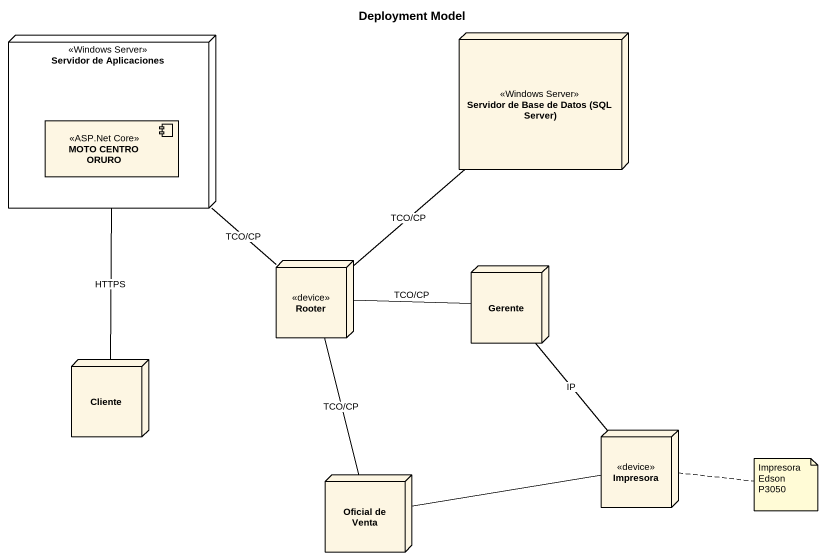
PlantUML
@startuml
title Deployment Model
node "Servidor de Aplicaciones" as Servidor_de_Aplicaciones <<Windows Server>> {
  component "MOTO CENTRO ORURO" as MOTO_CENTRO_ORURO <<ASP.Net Core>>
}
node "Servidor de Base de Datos (SQL Server)" as Servidor_de_Base_de_Datos <<Windows Server>>
node Rooter <<device>>
node Gerente
node Cliente
node Impresora <<device>>
node "Oficial de Venta" as Oficial_de_Venta
Servidor_de_Aplicaciones -- Rooter : TCO/CP
Servidor_de_Aplicaciones -- Cliente : HTTPS
Rooter -up- Servidor_de_Base_de_Datos : TCO/CP
Rooter -right- Gerente : TCO/CP
Rooter -- Oficial_de_Venta : TCO/CP
Gerente -- Impresora : IP
Oficial_de_Venta -right- Impresora
note right of Impresora
  Impresora
  Edson P3050
end note
@enduml
